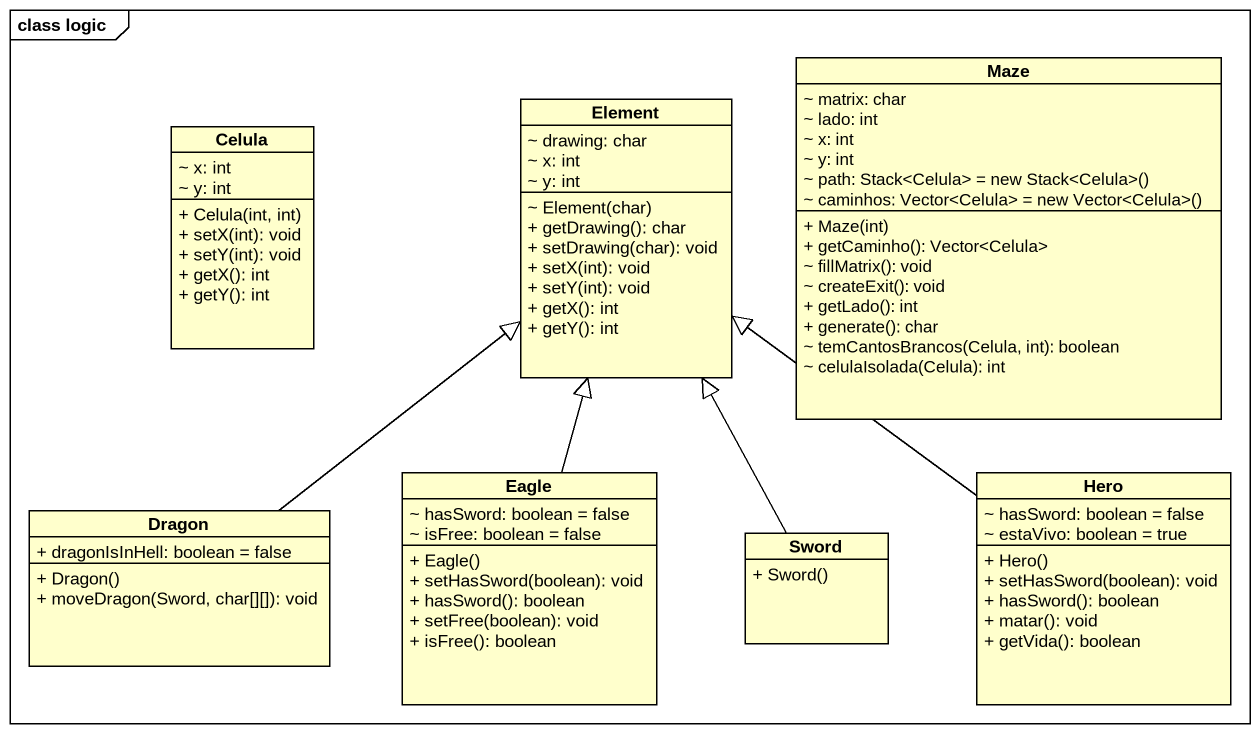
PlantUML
@startuml
mainframe class logic
hide circle
hide empty members
skinparam classAttributeIconSize 0
class Element {
  ~ drawing: char
  ~ x: int
  ~ y: int
  ~ Element(char)
  + getDrawing(): char
  + setDrawing(char): void
  + setX(int): void
  + setY(int): void
  + getX(): int
  + getY(): int
}
class Maze {
  ~ matrix: char
  ~ lado: int
  ~ x: int
  ~ y: int
  {field} ~ path: Stack<Celula> = new Stack<Celula>()
  {field} ~ caminhos: Vector<Celula> = new Vector<Celula>()
  + Maze(int)
  + getCaminho(): Vector<Celula>
  ~ fillMatrix(): void
  ~ createExit(): void
  + getLado(): int
  + generate(): char
  ~ temCantosBrancos(Celula, int): boolean
  ~ celulaIsolada(Celula): int
}
class Celula {
  ~ x: int
  ~ y: int
  + Celula(int, int)
  + setX(int): void
  + setY(int): void
  + getX(): int
  + getY(): int
}
class Eagle {
  ~ hasSword: boolean = false
  ~ isFree: boolean = false
  + Eagle()
  + setHasSword(boolean): void
  + hasSword(): boolean
  + setFree(boolean): void
  + isFree(): boolean
}
class Hero {
  ~ hasSword: boolean = false
  ~ estaVivo: boolean = true
  + Hero()
  + setHasSword(boolean): void
  + hasSword(): boolean
  + matar(): void
  + getVida(): boolean
}
class Dragon {
  + dragonIsInHell: boolean = false
  + Dragon()
  + moveDragon(Sword, char[][]): void
}
class Sword {
  + Sword()
}
Eagle -up-|> Element
Hero -up-|> Element
Dragon -up-|> Element
Sword -up-|> Element
@enduml
